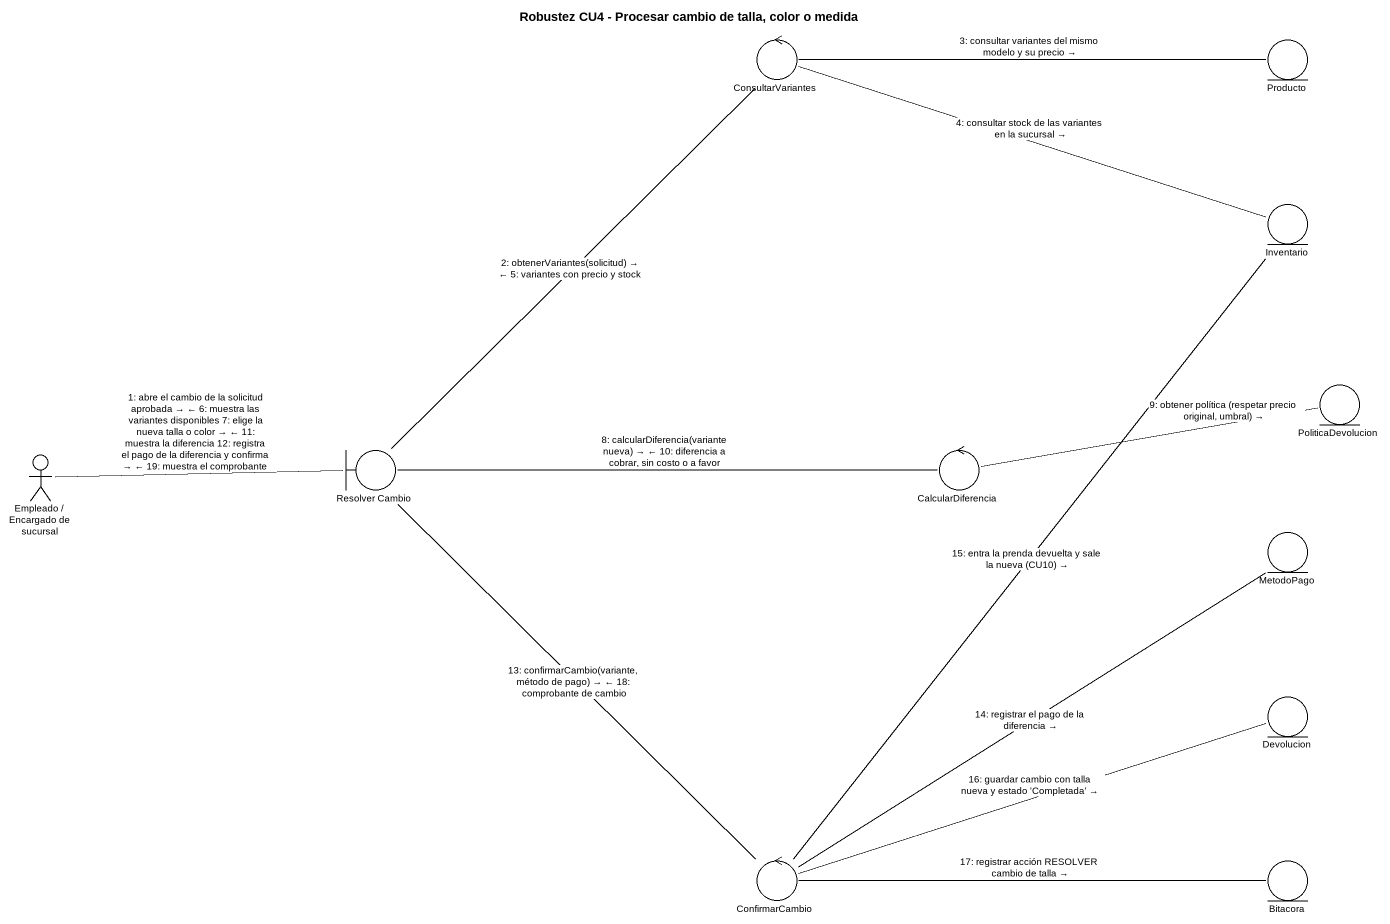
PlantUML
@startuml
title Robustez CU4 - Procesar cambio de talla, color o medida
control ConsultarVariantes
entity Producto
entity Inventario
entity PoliticaDevolucion
actor "Empleado / Encargado de sucursal" as Empleado_Encargado_de
boundary "Resolver Cambio" as Resolver_Cambio
control CalcularDiferencia
entity MetodoPago
entity Devolucion
control ConfirmarCambio
entity Bitacora
ConsultarVariantes -right- Producto : 3: consultar variantes del mismo modelo y su precio →
ConsultarVariantes -right- Inventario : 4: consultar stock de las variantes en la sucursal →
Empleado_Encargado_de -right- Resolver_Cambio : 1: abre el cambio de la solicitud aprobada → ← 6: muestra las variantes disponibles 7: elige la nueva talla o color → ← 11: muestra la diferencia 12: registra el pago de la diferencia y confirma → ← 19: muestra el comprobante
Resolver_Cambio -up- ConsultarVariantes : 2: obtenerVariantes(solicitud) → ← 5: variantes con precio y stock
Resolver_Cambio -right- CalcularDiferencia : 8: calcularDiferencia(variante nueva) → ← 10: diferencia a cobrar, sin costo o a favor
Resolver_Cambio -- ConfirmarCambio : 13: confirmarCambio(variante, método de pago) → ← 18: comprobante de cambio
CalcularDiferencia -right- PoliticaDevolucion : 9: obtener política (respetar precio original, umbral) →
ConfirmarCambio -up- Inventario : 15: entra la prenda devuelta y sale la nueva (CU10) →
ConfirmarCambio -up- MetodoPago : 14: registrar el pago de la diferencia →
ConfirmarCambio -right- Devolucion : 16: guardar cambio con talla nueva y estado 'Completada' →
ConfirmarCambio -right- Bitacora : 17: registrar acción RESOLVER cambio de talla →
@enduml
